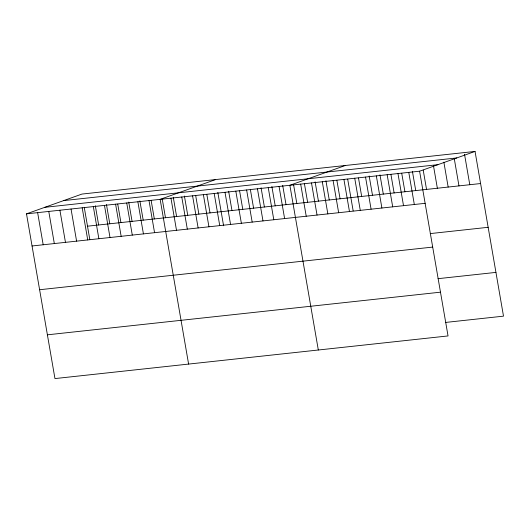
<?xml version="1.0" encoding="UTF-8"?>
<svg xmlns="http://www.w3.org/2000/svg" width="530" height="530" viewBox="0 0 530 530"><rect width="100%" height="100%" fill="white"/><g stroke="black" fill="none" stroke-linecap="round" stroke-linejoin="round"><path stroke-width="0.79" d="M475.046 151.421L419.588 171.203L448.042 335.934L54.954 378.579L26.5 213.848L81.958 194.066L475.046 151.421L503.5 316.152L445.591 322.432M215.611 179.571L160.146 199.353L188.601 364.077M345.328 165.493L289.87 185.275L318.318 350.005M63.66 200.598L456.747 157.953M44.805 207.323L437.886 164.678M26.5 213.848L419.588 171.203M87.51 226.197L480.597 183.546M32.052 245.98L425.133 203.328M430.247 233.591L488.156 227.304M39.604 289.738L432.692 247.086M438.032 278.674L495.941 272.394M47.395 334.821L440.483 292.176M464.512 154.203L469.785 184.718M454.256 158.589L458.973 185.891M443.868 162.167L448.168 187.064M433.474 165.751L437.356 188.236M423.218 170.137L426.544 189.415M412.406 171.309L415.739 190.588M408.776 172.376L414.327 204.5M401.733 173.284L404.927 191.761M397.964 173.548L403.516 205.673M390.928 174.456L394.115 192.933M387.158 174.721L392.703 206.846M379.977 174.827L383.309 194.106M376.346 175.894L381.898 208.018M369.165 176L372.497 195.278M365.534 177.066L371.086 209.191M358.499 177.974L361.685 196.451M354.729 178.239L360.274 210.37M347.687 179.147L353.172 210.907M343.917 179.412L349.469 211.543M336.875 180.319L340.068 198.796M333.105 180.584L338.657 212.715M325.93 180.69L329.256 199.969M322.3 181.757L327.845 213.888M315.118 181.863L318.45 201.142M311.488 182.929L317.039 215.061M304.445 183.844L307.639 202.314M300.676 184.102L306.227 216.233M293.64 185.016L296.827 203.487M282.689 185.381L286.021 204.66M279.058 186.447L284.61 218.579M271.877 186.553L275.209 205.832M268.246 187.627L273.798 219.751M261.071 187.726L264.397 207.005M257.441 188.799L262.986 220.924M250.398 189.707L253.592 208.177M246.629 189.972L252.174 222.096M239.586 190.88L242.78 209.35M235.817 191.144L241.369 223.269M228.642 191.244L231.968 210.523M225.011 192.317L230.557 224.442M217.83 192.416L223.587 225.76M214.2 193.49L219.745 225.614M206.832 194.43L210.019 212.901M203.387 194.662L208.939 226.787M195.696 195.636L198.882 214.113M192.576 195.835L198.127 227.96M184.42 196.047L187.746 215.319M181.77 197.008L187.315 229.132M173.277 197.253L176.609 216.531M170.958 198.18L176.51 230.305M162.279 199.267L165.473 217.737M151.143 200.472L154.336 218.943M149.009 200.559L154.561 232.683M139.867 200.877L143.199 220.155M137.873 201.771L143.425 233.896M128.73 202.089L132.063 221.361M126.736 202.977L132.288 235.101M117.733 204.096L120.919 222.567M115.6 204.182L121.151 236.314M106.457 204.5L109.783 223.779M104.463 205.395L110.008 237.519M95.32 205.713L98.646 224.985M93.326 206.601L98.871 238.725M84.316 207.72L89.802 239.481M82.19 207.806L87.735 239.938M71.046 209.019L76.598 241.143M59.91 210.224L65.462 242.349M48.773 211.437L54.325 243.561M37.637 212.643L43.188 244.767"/></g></svg>
